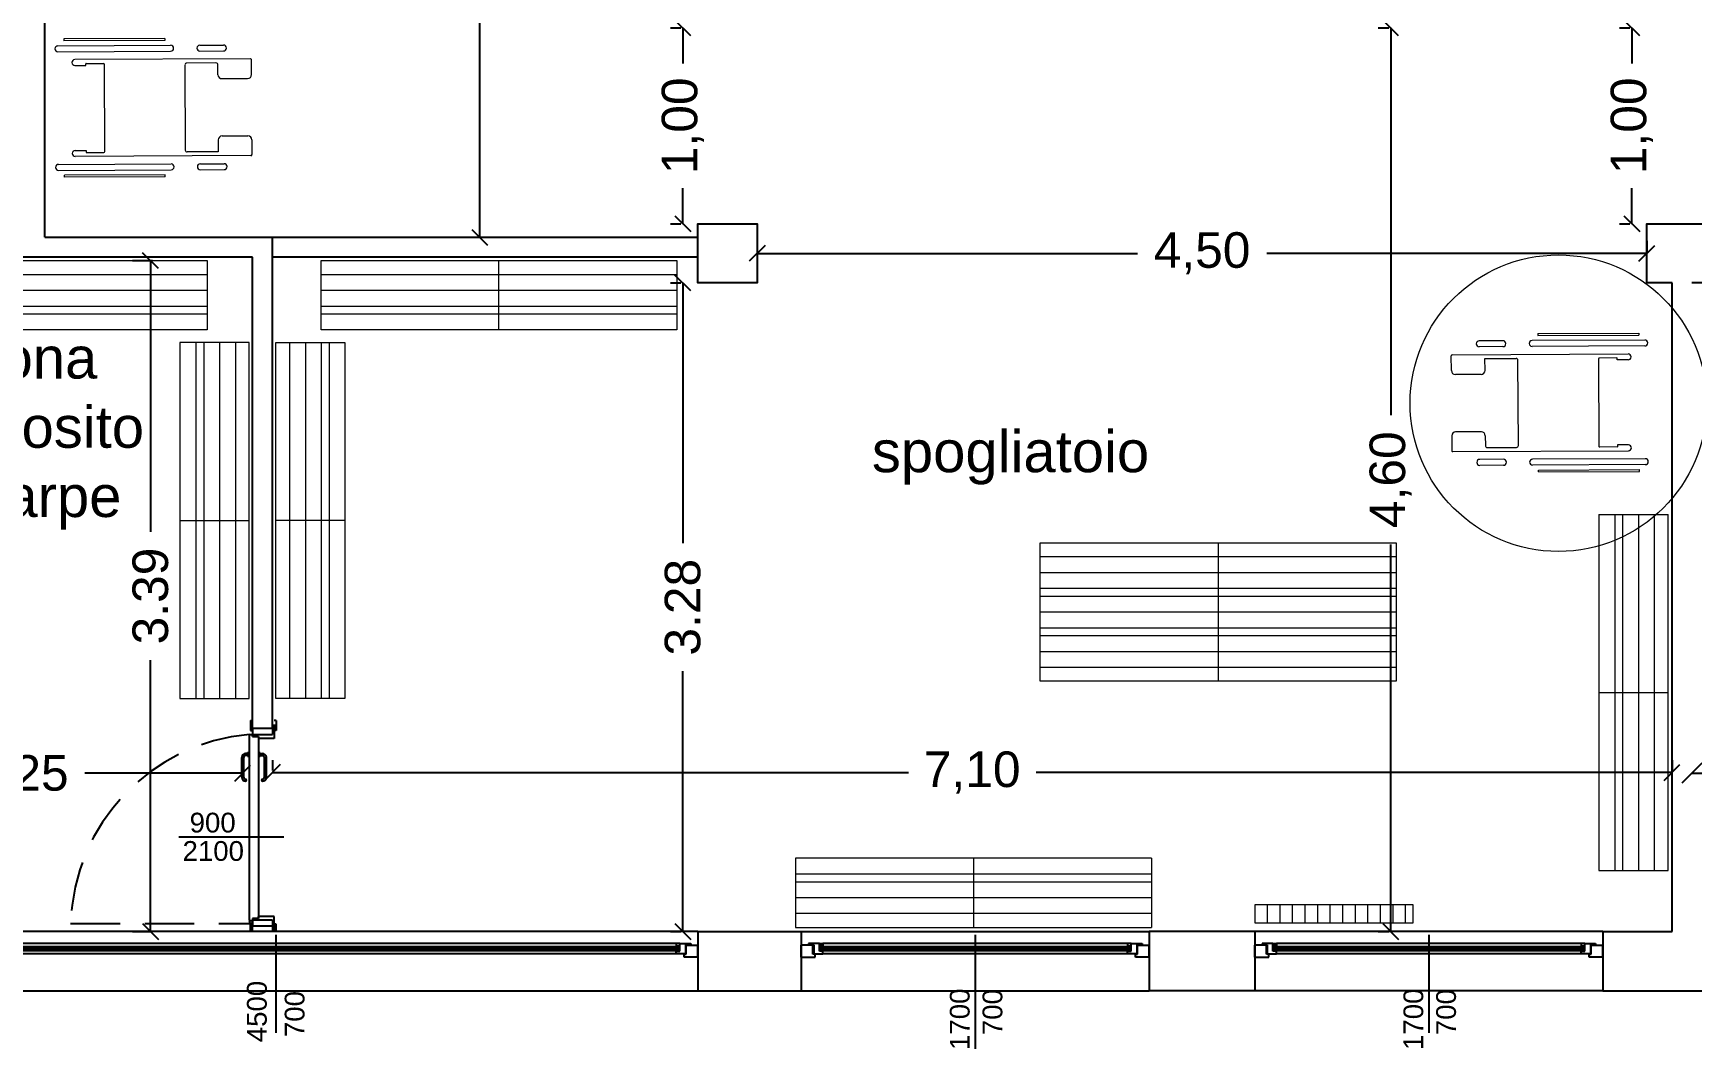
# Model space of a CAD drawing. Header units: millimetres. Extents: x 1769 to 2783, y -1222 to -971.
# Drawn here: x 2666.82 to 2675.21, y -1011.37 to -1006.23 of the extents above; entities that cross this region are included whole.
import ezdxf

# ---------------------------------------------------------------- set-up
doc = ezdxf.new("R2010")
doc.units = ezdxf.units.MM
doc.linetypes.add('CONTINUA', pattern=[0])
doc.linetypes.add('HIDDEN', pattern=[0.375, 0.25, -0.125])
for name, color, linetype in [('ARREDI', 8, 'Continuous'), ('FINESTRE', 1, 'Continuous'), ('muri', 7, 'Continuous'), ('quote', 6, 'Continuous'), ('scritte', 240, 'Continuous')]:
    doc.layers.add(name, color=color, linetype=linetype)
doc.styles.add('ARIAL', font='arial.ttf')
doc.styles.add('ROMANS', font='arial.ttf', dxfattribs={"height": 0.15})
doc.dimstyles.new('1a100', dxfattribs={"dimtxt": 0.18, "dimasz": 0.08, "dimexe": 0.01, "dimexo": 0.0625, "dimgap": 0.09, "dimtad": 0, "dimzin": 0, "dimdsep": 46, "dimtxsty": 'ARIAL', "dimblk": 'OBLIQUE', "dimcen": 0.08, "dimclrd": 1, "dimclre": 1, "dimadec": 0, "dimazin": 0, "dimtfac": 1, "dimtofl": 0, "dimtmove": 0, "dimatfit": 1, "dimfxl": 1, "dimtolj": 1, "dimtzin": 0, "dimarcsym": 0})
doc.dimstyles.new('Copia di ISO-25', dxfattribs={"dimtxt": 0.17, "dimasz": 0.1, "dimexe": 0.1, "dimexo": 0.3, "dimgap": 0.03, "dimtad": 1, "dimlfac": 0.5, "dimtxsty": 'ARIAL', "dimblk": 'OBLIQUE', "dimcen": 0.1, "dimse1": 1, "dimse2": 1, "dimclrd": 1, "dimclrt": 7, "dimadec": 0, "dimazin": 0, "dimtfac": 1, "dimtmove": 0, "dimatfit": 3, "dimldrblk": 'OBLIQUE', "dimfxl": 0.1, "dimarcsym": 0})

# ---------------------------------------------------------------- blocks, each defined once
blk = doc.blocks.new('_Oblique')
at = {"color": 0, "linetype": 'ByBlock', "lineweight": -2}
blk.add_line((-0.5, -0.5), (0.5, 0.5), dxfattribs=at)
blk = doc.blocks.new('*D17')
at = {"layer": 'Defpoints', "color": 0, "lineweight": 60, "ltscale": 0.2, "transparency": 16777216}
for p in [(2673.6826, -1006.2082), (2673.6826, -1010.7782), (2673.6826, -1010.7782)]:
    blk.add_point(p, dxfattribs=at)
at = {"layer": 'quote', "color": 1, "lineweight": -2, "ltscale": 0.2, "transparency": 16777216}
for p, q in [((2673.6201, -1006.2082), (2673.6726, -1006.2082)), ((2673.6826, -1006.2082), (2673.6826, -1008.1661)), ((2673.6826, -1010.7782), (2673.6826, -1008.8203)), ((2673.6201, -1010.7782), (2673.6726, -1010.7782))]:
    blk.add_line(p, q, dxfattribs=at)
at = {"layer": 'quote', "color": 1, "lineweight": -2, "ltscale": 0.2, "transparency": 16777216, "xscale": 0.08, "yscale": 0.08, "zscale": 0.08}
for p, rotation in [((2673.6826, -1006.2082), 90), ((2673.6826, -1010.7782), 270)]:
    blk.add_blockref('_Oblique', p, dxfattribs=dict(at, rotation=rotation))
at = {"layer": 'quote', "color": 0, "ltscale": 0.2, "transparency": 16777216, "insert": (2673.6826, -1008.4932), "char_height": 0.18, "attachment_point": 5, "rotation": 90, "style": 'ARIAL'}
blk.add_mtext('\\A1;4,60', dxfattribs=at)
blk = doc.blocks.new('*D18')
at = {"layer": 'Defpoints', "color": 0, "lineweight": 60, "ltscale": 0.2, "transparency": 16777216}
for p in [(2670.1022, -1006.2082), (2670.1022, -1006.2082), (2670.1022, -1007.1982)]:
    blk.add_point(p, dxfattribs=at)
at = {"layer": 'quote', "color": 1, "lineweight": -2, "ltscale": 0.2, "transparency": 16777216}
for p, q in [((2670.0397, -1006.2082), (2670.0922, -1006.2082)), ((2670.1022, -1006.2082), (2670.1022, -1006.3882)), ((2670.1022, -1007.1982), (2670.1022, -1007.0182)), ((2670.0397, -1007.1982), (2670.0922, -1007.1982))]:
    blk.add_line(p, q, dxfattribs=at)
at = {"layer": 'quote', "color": 1, "lineweight": -2, "ltscale": 0.2, "transparency": 16777216, "xscale": 0.08, "yscale": 0.08, "zscale": 0.08}
for p, rotation in [((2670.1022, -1006.2082), 90), ((2670.1022, -1007.1982), 270)]:
    blk.add_blockref('_Oblique', p, dxfattribs=dict(at, rotation=rotation))
at = {"layer": 'quote', "color": 0, "ltscale": 0.2, "transparency": 16777216, "insert": (2670.1022, -1006.7032), "char_height": 0.18, "attachment_point": 5, "rotation": 90, "style": 'ARIAL'}
blk.add_mtext('\\A1;1,00', dxfattribs=at)
blk = doc.blocks.new('*D19')
at = {"layer": 'Defpoints', "color": 0, "lineweight": 60, "ltscale": 0.2, "transparency": 16777216}
for p in [(2674.9022, -1006.2082), (2674.9022, -1006.2082), (2674.9022, -1007.1982)]:
    blk.add_point(p, dxfattribs=at)
at = {"layer": 'quote', "color": 1, "lineweight": -2, "ltscale": 0.2, "transparency": 16777216}
for p, q in [((2674.8397, -1006.2082), (2674.8922, -1006.2082)), ((2674.9022, -1006.2082), (2674.9022, -1006.3882)), ((2674.9022, -1007.1982), (2674.9022, -1007.0182)), ((2674.8397, -1007.1982), (2674.8922, -1007.1982))]:
    blk.add_line(p, q, dxfattribs=at)
at = {"layer": 'quote', "color": 1, "lineweight": -2, "ltscale": 0.2, "transparency": 16777216, "xscale": 0.08, "yscale": 0.08, "zscale": 0.08}
for p, rotation in [((2674.9022, -1006.2082), 90), ((2674.9022, -1007.1982), 270)]:
    blk.add_blockref('_Oblique', p, dxfattribs=dict(at, rotation=rotation))
at = {"layer": 'quote', "color": 0, "ltscale": 0.2, "transparency": 16777216, "insert": (2674.9022, -1006.7032), "char_height": 0.18, "attachment_point": 5, "rotation": 90, "style": 'ARIAL'}
blk.add_mtext('\\A1;1,00', dxfattribs=at)
blk = doc.blocks.new('*D20')
at = {"layer": 'Defpoints', "color": 0, "lineweight": 60, "ltscale": 0.2, "transparency": 16777216}
for p in [(2670.4786, -1007.3482), (2674.9786, -1007.3482), (2674.9786, -1007.3482)]:
    blk.add_point(p, dxfattribs=at)
at = {"layer": 'quote', "color": 1, "lineweight": -2, "ltscale": 0.2, "transparency": 16777216}
for p, q in [((2670.4786, -1007.2857), (2670.4786, -1007.3382)), ((2674.9786, -1007.2857), (2674.9786, -1007.3382)), ((2670.4786, -1007.3482), (2672.4015, -1007.3482)), ((2674.9786, -1007.3482), (2673.0557, -1007.3482))]:
    blk.add_line(p, q, dxfattribs=at)
at = {"layer": 'quote', "color": 1, "lineweight": -2, "ltscale": 0.2, "transparency": 16777216, "xscale": 0.08, "yscale": 0.08, "zscale": 0.08, "rotation": 180}
blk.add_blockref('_Oblique', (2670.4786, -1007.3482), dxfattribs=at)
at = {"layer": 'quote', "color": 1, "lineweight": -2, "ltscale": 0.2, "transparency": 16777216, "xscale": 0.08, "yscale": 0.08, "zscale": 0.08}
blk.add_blockref('_Oblique', (2674.9786, -1007.3482), dxfattribs=at)
at = {"layer": 'quote', "color": 0, "ltscale": 0.2, "transparency": 16777216, "insert": (2672.7286, -1007.3482), "char_height": 0.18, "attachment_point": 5, "style": 'ARIAL'}
blk.add_mtext('\\A1;4,50', dxfattribs=at)
blk = doc.blocks.new('*D22')
at = {"layer": 'Defpoints', "color": 0, "lineweight": 60, "ltscale": 0.2, "transparency": 16777216}
for p in [(2668.0259, -1009.9745), (2675.1059, -1009.9745), (2675.1059, -1009.9745)]:
    blk.add_point(p, dxfattribs=at)
at = {"layer": 'quote', "color": 1, "lineweight": -2, "ltscale": 0.2, "transparency": 16777216}
for p, q in [((2668.0259, -1009.912), (2668.0259, -1009.9645)), ((2675.1059, -1009.912), (2675.1059, -1009.9645)), ((2668.0259, -1009.9745), (2671.2431, -1009.9745)), ((2675.1059, -1009.9745), (2671.8886, -1009.9745))]:
    blk.add_line(p, q, dxfattribs=at)
at = {"layer": 'quote', "color": 1, "lineweight": -2, "ltscale": 0.2, "transparency": 16777216, "xscale": 0.08, "yscale": 0.08, "zscale": 0.08, "rotation": 180}
blk.add_blockref('_Oblique', (2668.0259, -1009.9745), dxfattribs=at)
at = {"layer": 'quote', "color": 1, "lineweight": -2, "ltscale": 0.2, "transparency": 16777216, "xscale": 0.08, "yscale": 0.08, "zscale": 0.08}
blk.add_blockref('_Oblique', (2675.1059, -1009.9745), dxfattribs=at)
at = {"layer": 'quote', "color": 0, "ltscale": 0.2, "transparency": 16777216, "insert": (2671.5659, -1009.9745), "char_height": 0.18, "attachment_point": 5, "style": 'ARIAL'}
blk.add_mtext('\\A1;7,10', dxfattribs=at)
blk = doc.blocks.new('*D23')
at = {"layer": 'Defpoints', "color": 0, "lineweight": 60, "ltscale": 0.2, "transparency": 16777216}
for p in [(2675.2059, -1009.9773), (2677.5059, -1009.9773), (2677.5059, -1009.9773)]:
    blk.add_point(p, dxfattribs=at)
at = {"layer": 'quote', "color": 1, "lineweight": -2, "ltscale": 0.2, "transparency": 16777216}
blk.add_line((2675.2059, -1009.9773), (2677.5059, -1009.9773), dxfattribs=at)
at = {"layer": 'quote', "color": 1, "lineweight": -2, "ltscale": 0.2, "transparency": 16777216, "xscale": 0.1, "yscale": 0.1, "zscale": 0.1, "rotation": 180}
blk.add_blockref('_Oblique', (2675.2059, -1009.9773), dxfattribs=at)
at = {"layer": 'quote', "color": 1, "lineweight": -2, "ltscale": 0.2, "transparency": 16777216, "xscale": 0.1, "yscale": 0.1, "zscale": 0.1}
blk.add_blockref('_Oblique', (2677.5059, -1009.9773), dxfattribs=at)
at = {"layer": 'quote', "color": 7, "ltscale": 0.2, "transparency": 16777216, "insert": (2676.3559, -1009.8451), "char_height": 0.17, "attachment_point": 5, "style": 'ARIAL'}
blk.add_mtext('2,30', dxfattribs=at)
blk = doc.blocks.new('*D28')
at = {"layer": 'Defpoints', "color": 0, "lineweight": 60, "ltscale": 0.2, "transparency": 16777216}
for p in [(2670.1019, -1007.4982), (2670.1019, -1010.7782), (2670.1019, -1010.7782)]:
    blk.add_point(p, dxfattribs=at)
at = {"layer": 'quote', "color": 1, "lineweight": -2, "ltscale": 0.2, "transparency": 16777216}
for p, q in [((2670.0394, -1007.4982), (2670.0919, -1007.4982)), ((2670.1019, -1007.4982), (2670.1019, -1008.8143)), ((2670.1019, -1010.7782), (2670.1019, -1009.4621)), ((2670.0394, -1010.7782), (2670.0919, -1010.7782))]:
    blk.add_line(p, q, dxfattribs=at)
at = {"layer": 'quote', "color": 1, "lineweight": -2, "ltscale": 0.2, "transparency": 16777216, "xscale": 0.08, "yscale": 0.08, "zscale": 0.08}
for p, rotation in [((2670.1019, -1007.4982), 90), ((2670.1019, -1010.7782), 270)]:
    blk.add_blockref('_Oblique', p, dxfattribs=dict(at, rotation=rotation))
at = {"layer": 'quote', "color": 0, "ltscale": 0.2, "transparency": 16777216, "insert": (2670.1019, -1009.1382), "char_height": 0.18, "attachment_point": 5, "rotation": 90, "style": 'ARIAL'}
blk.add_mtext('\\A1;3.28', dxfattribs=at)
blk = doc.blocks.new('*D34')
at = {"layer": 'Defpoints', "color": 0, "lineweight": 60, "ltscale": 0.2, "transparency": 16777216}
for p in [(2665.6259, -1009.9773), (2667.8759, -1009.9773), (2667.8759, -1009.9773)]:
    blk.add_point(p, dxfattribs=at)
at = {"layer": 'quote', "color": 1, "lineweight": -2, "ltscale": 0.2, "transparency": 16777216}
for p, q in [((2665.6259, -1009.9148), (2665.6259, -1009.9673)), ((2667.8759, -1009.9148), (2667.8759, -1009.9673)), ((2665.6259, -1009.9773), (2666.4249, -1009.9773)), ((2667.8759, -1009.9773), (2667.0768, -1009.9773))]:
    blk.add_line(p, q, dxfattribs=at)
at = {"layer": 'quote', "color": 1, "lineweight": -2, "ltscale": 0.2, "transparency": 16777216, "xscale": 0.08, "yscale": 0.08, "zscale": 0.08, "rotation": 180}
blk.add_blockref('_Oblique', (2665.6259, -1009.9773), dxfattribs=at)
at = {"layer": 'quote', "color": 1, "lineweight": -2, "ltscale": 0.2, "transparency": 16777216, "xscale": 0.08, "yscale": 0.08, "zscale": 0.08}
blk.add_blockref('_Oblique', (2667.8759, -1009.9773), dxfattribs=at)
at = {"layer": 'quote', "color": 0, "ltscale": 0.2, "transparency": 16777216, "insert": (2666.7509, -1009.9773), "char_height": 0.18, "attachment_point": 5, "style": 'ARIAL'}
blk.add_mtext('\\A1;2.25', dxfattribs=at)
blk = doc.blocks.new('*D46')
at = {"layer": 'Defpoints', "color": 0, "lineweight": 60, "ltscale": 0.2, "transparency": 16777216}
for p in [(2668.3874, -1002.3096), (2669.0748, -1002.3096), (2668.3874, -1007.267)]:
    blk.add_point(p, dxfattribs=at)
at = {"layer": 'quote', "color": 1, "lineweight": -2, "ltscale": 0.2, "transparency": 16777216}
for p, q in [((2668.4499, -1002.3096), (2669.0848, -1002.3096)), ((2669.0748, -1002.3096), (2669.0748, -1004.5973)), ((2669.0748, -1007.267), (2669.0748, -1005.252)), ((2668.4499, -1007.267), (2669.0848, -1007.267))]:
    blk.add_line(p, q, dxfattribs=at)
at = {"layer": 'quote', "color": 1, "lineweight": -2, "ltscale": 0.2, "transparency": 16777216, "xscale": 0.08, "yscale": 0.08, "zscale": 0.08}
for p, rotation in [((2669.0748, -1002.3096), 90), ((2669.0748, -1007.267), 270)]:
    blk.add_blockref('_Oblique', p, dxfattribs=dict(at, rotation=rotation))
at = {"layer": 'quote', "color": 0, "ltscale": 0.2, "transparency": 16777216, "insert": (2669.0748, -1004.9246), "char_height": 0.18, "attachment_point": 5, "rotation": 90, "style": 'ARIAL'}
blk.add_mtext('\\A1;4.96', dxfattribs=at)
blk = doc.blocks.new('*D50')
at = {"layer": 'Defpoints', "color": 0, "lineweight": 60, "ltscale": 0.2, "transparency": 16777216}
for p in [(2667.2563, -1007.385), (2667.2563, -1010.7782), (2667.4097, -1010.7782)]:
    blk.add_point(p, dxfattribs=at)
at = {"layer": 'quote', "color": 1, "lineweight": -2, "ltscale": 0.2, "transparency": 16777216}
for p, q in [((2667.3188, -1007.385), (2667.4197, -1007.385)), ((2667.4097, -1007.385), (2667.4097, -1008.7577)), ((2667.4097, -1010.7782), (2667.4097, -1009.4055)), ((2667.3188, -1010.7782), (2667.4197, -1010.7782))]:
    blk.add_line(p, q, dxfattribs=at)
at = {"layer": 'quote', "color": 1, "lineweight": -2, "ltscale": 0.2, "transparency": 16777216, "xscale": 0.08, "yscale": 0.08, "zscale": 0.08}
for p, rotation in [((2667.4097, -1007.385), 90), ((2667.4097, -1010.7782), 270)]:
    blk.add_blockref('_Oblique', p, dxfattribs=dict(at, rotation=rotation))
at = {"layer": 'quote', "color": 0, "ltscale": 0.2, "transparency": 16777216, "insert": (2667.4097, -1009.0816), "char_height": 0.18, "attachment_point": 5, "rotation": 90, "style": 'ARIAL'}
blk.add_mtext('\\A1;3.39', dxfattribs=at)

msp = doc.modelspace()

# ---------------------------------------------------------------- hatches: boundary and pattern name
at = {"layer": 'ARREDI', "linetype": 'ByBlock', "lineweight": 0, "ltscale": 0.2}
h = msp.add_hatch(dxfattribs=at)
h.set_pattern_fill('LINE', color=256, scale=0.02, angle=450, style=0)
h.set_pattern_definition([(90, (2672.99585, -1010.734285), (-0.0635, 2e-17), [])])
h.paths.add_polyline_path([(2673.7959, -1010.6443), (2672.9959, -1010.6443), (2672.9959, -1010.7343), (2673.7959, -1010.7343)])

# ---------------------------------------------------------------- linework, layer by layer
at = {"color": 1, "linetype": 'Continuous'}
for p, q in [((2665.77, -1010.8546), (2670.0873, -1010.8546)), ((2665.77, -1010.8646), (2670.0873, -1010.8646)), ((2670.0731, -1010.8385), (2665.7883, -1010.8385)), ((2670.0832, -1010.8385), (2670.069, -1010.8385)), ((2670.069, -1010.8385), (2670.069, -1010.8512)), ((2670.069, -1010.8512), (2670.0873, -1010.8512)), ((2670.072, -1010.8512), (2670.0822, -1010.8512)), ((2670.0873, -1010.8385), (2670.0832, -1010.8385)), ((2670.0873, -1010.8385), (2670.1422, -1010.8385)), ((2670.0873, -1010.8776), (2670.0873, -1010.8385)), ((2670.0873, -1010.8416), (2670.0873, -1010.8385)), ((2670.0873, -1010.8512), (2670.0873, -1010.8416)), ((2670.1422, -1010.8466), (2670.1157, -1010.8466)), ((2670.1157, -1010.8466), (2670.1157, -1010.8919)), ((2670.1198, -1010.8482), (2670.1786, -1010.8482)), ((2670.1198, -1010.8934), (2670.1198, -1010.8482)), ((2670.1422, -1010.8385), (2670.1422, -1010.8466)), ((2670.1706, -1010.8482), (2670.1786, -1010.8482)), ((2670.1786, -1010.9082), (2670.1786, -1010.8482)), ((2670.7094, -1010.8482), (2670.7014, -1010.8482)), ((2670.7603, -1010.8482), (2670.7014, -1010.8482)), ((2670.7014, -1010.9082), (2670.7014, -1010.8482)), ((2670.7928, -1010.8385), (2670.7379, -1010.8385)), ((2670.7379, -1010.8385), (2670.7379, -1010.8466)), ((2670.7379, -1010.8466), (2670.7643, -1010.8466)), ((2670.7603, -1010.8934), (2670.7603, -1010.8482)), ((2670.7643, -1010.8466), (2670.7643, -1010.8919)), ((2670.7928, -1010.8776), (2670.7928, -1010.8385)), ((2670.7928, -1010.8385), (2670.7968, -1010.8385)), ((2670.7928, -1010.8416), (2670.7928, -1010.8385)), ((2670.7928, -1010.8512), (2670.7928, -1010.8416)), ((2670.8111, -1010.8512), (2670.7928, -1010.8512)), ((2670.7928, -1010.8546), (2672.3701, -1010.8546)), ((2670.7928, -1010.8646), (2672.3701, -1010.8646)), ((2670.7968, -1010.8385), (2670.8111, -1010.8385)), ((2670.808, -1010.8512), (2670.7979, -1010.8512)), ((2672.3558, -1010.8385), (2670.8111, -1010.8385)), ((2670.8111, -1010.8385), (2670.8111, -1010.8512)), ((2672.366, -1010.8385), (2672.3518, -1010.8385)), ((2672.3518, -1010.8385), (2672.3518, -1010.8512)), ((2672.3518, -1010.8512), (2672.3701, -1010.8512)), ((2672.3548, -1010.8512), (2672.365, -1010.8512)), ((2672.3701, -1010.8385), (2672.366, -1010.8385)), ((2672.3701, -1010.8385), (2672.425, -1010.8385)), ((2672.3701, -1010.8776), (2672.3701, -1010.8385)), ((2672.3701, -1010.8416), (2672.3701, -1010.8385)), ((2672.3701, -1010.8512), (2672.3701, -1010.8416)), ((2672.425, -1010.8466), (2672.3985, -1010.8466)), ((2672.3985, -1010.8466), (2672.3985, -1010.8919)), ((2672.4026, -1010.8482), (2672.4614, -1010.8482)), ((2672.4026, -1010.8934), (2672.4026, -1010.8482)), ((2672.425, -1010.8385), (2672.425, -1010.8466)), ((2672.4534, -1010.8482), (2672.4614, -1010.8482)), ((2672.4614, -1010.9082), (2672.4614, -1010.8482)), ((2673.0039, -1010.8482), (2672.9959, -1010.8482)), ((2673.0547, -1010.8482), (2672.9959, -1010.8482)), ((2672.9959, -1010.9082), (2672.9959, -1010.8482)), ((2673.0872, -1010.8385), (2673.0323, -1010.8385)), ((2673.0323, -1010.8385), (2673.0323, -1010.8466)), ((2673.0323, -1010.8466), (2673.0587, -1010.8466)), ((2673.0547, -1010.8934), (2673.0547, -1010.8482)), ((2673.0587, -1010.8466), (2673.0587, -1010.8919)), ((2673.0872, -1010.8776), (2673.0872, -1010.8385)), ((2673.0872, -1010.8385), (2673.0913, -1010.8385)), ((2673.0872, -1010.8416), (2673.0872, -1010.8385)), ((2673.0872, -1010.8512), (2673.0872, -1010.8416)), ((2673.1055, -1010.8512), (2673.0872, -1010.8512)), ((2673.0872, -1010.8546), (2674.6645, -1010.8546)), ((2673.0872, -1010.8646), (2674.6645, -1010.8646)), ((2673.0913, -1010.8385), (2673.1055, -1010.8385)), ((2673.1025, -1010.8512), (2673.0923, -1010.8512)), ((2674.6503, -1010.8385), (2673.1055, -1010.8385)), ((2673.1055, -1010.8385), (2673.1055, -1010.8512)), ((2674.6604, -1010.8385), (2674.6462, -1010.8385)), ((2674.6462, -1010.8385), (2674.6462, -1010.8512)), ((2674.6462, -1010.8512), (2674.6645, -1010.8512)), ((2674.6492, -1010.8512), (2674.6594, -1010.8512)), ((2674.6645, -1010.8385), (2674.6604, -1010.8385)), ((2674.6645, -1010.8385), (2674.7194, -1010.8385)), ((2674.6645, -1010.8776), (2674.6645, -1010.8385)), ((2674.6645, -1010.8416), (2674.6645, -1010.8385)), ((2674.6645, -1010.8512), (2674.6645, -1010.8416)), ((2674.7194, -1010.8466), (2674.693, -1010.8466)), ((2674.693, -1010.8466), (2674.693, -1010.8919)), ((2674.697, -1010.8482), (2674.7559, -1010.8482)), ((2674.697, -1010.8934), (2674.697, -1010.8482)), ((2674.7194, -1010.8385), (2674.7194, -1010.8466)), ((2674.7478, -1010.8482), (2674.7558, -1010.8482)), ((2674.7559, -1010.9082), (2674.7559, -1010.8482)), ((2665.77, -1010.8746), (2670.0873, -1010.8746)), ((2670.069, -1010.8919), (2665.7883, -1010.8919)), ((2670.069, -1010.8776), (2670.0873, -1010.8776)), ((2670.069, -1010.8919), (2670.069, -1010.8776)), ((2670.1157, -1010.8919), (2670.069, -1010.8919)), ((2670.1086, -1010.8934), (2670.1198, -1010.8934)), ((2670.1086, -1010.9082), (2670.1086, -1010.8934)), ((2670.1786, -1010.9082), (2670.1086, -1010.9082)), ((2670.7014, -1010.9082), (2670.7714, -1010.9082)), ((2670.7714, -1010.8934), (2670.7603, -1010.8934)), ((2670.7643, -1010.8919), (2670.8111, -1010.8919)), ((2670.7714, -1010.9082), (2670.7714, -1010.8934)), ((2670.7928, -1010.8746), (2672.3701, -1010.8746)), ((2670.8111, -1010.8776), (2670.7928, -1010.8776)), ((2670.8111, -1010.8919), (2670.8111, -1010.8776)), ((2672.3518, -1010.8919), (2670.8111, -1010.8919)), ((2672.3518, -1010.8776), (2672.3701, -1010.8776)), ((2672.3518, -1010.8919), (2672.3518, -1010.8776)), ((2672.3985, -1010.8919), (2672.3518, -1010.8919)), ((2672.3914, -1010.8934), (2672.4026, -1010.8934)), ((2672.3914, -1010.9082), (2672.3914, -1010.8934)), ((2672.4614, -1010.9082), (2672.3914, -1010.9082)), ((2672.9959, -1010.9082), (2673.0659, -1010.9082)), ((2673.0659, -1010.8934), (2673.0547, -1010.8934)), ((2673.0587, -1010.8919), (2673.1055, -1010.8919)), ((2673.0659, -1010.9082), (2673.0659, -1010.8934)), ((2673.0872, -1010.8746), (2674.6645, -1010.8746)), ((2673.1055, -1010.8776), (2673.0872, -1010.8776)), ((2673.1055, -1010.8919), (2673.1055, -1010.8776)), ((2674.6462, -1010.8919), (2673.1055, -1010.8919)), ((2674.6462, -1010.8776), (2674.6645, -1010.8776)), ((2674.6462, -1010.8919), (2674.6462, -1010.8776)), ((2674.693, -1010.8919), (2674.6462, -1010.8919)), ((2674.6858, -1010.8934), (2674.697, -1010.8934)), ((2674.6858, -1010.9082), (2674.6858, -1010.8934)), ((2674.7559, -1010.9082), (2674.6858, -1010.9082))]:
    msp.add_line(p, q, dxfattribs=at)
at = {"color": 1, "linetype": 'HIDDEN'}
msp.add_lwpolyline([(2667.9109, -1009.782, 0.380687), (2667.0054, -1010.7374), (2667.9109, -1010.7374)], format="xyb", dxfattribs=at)
at = {"layer": 'ARREDI', "linetype": 'ByBlock', "lineweight": 0, "ltscale": 0.2}
for p, q in [((2666.9415, -1006.2985), (2667.5115, -1006.2959)), ((2666.9416, -1006.3285), (2667.5116, -1006.3259)), ((2667.4813, -1006.2611), (2666.9713, -1006.2634)), ((2666.9713, -1006.2634), (2666.9714, -1006.2734)), ((2667.4813, -1006.2711), (2666.9714, -1006.2734)), ((2667.4813, -1006.2611), (2667.4813, -1006.2711)), ((2667.659, -1006.2952), (2667.779, -1006.2947)), ((2667.6592, -1006.3252), (2667.7792, -1006.3247)), ((2667.9155, -1006.364), (2667.0268, -1006.3682)), ((2667.0269, -1006.3982), (2667.0815, -1006.3979)), ((2667.0824, -1006.3969), (2667.0824, -1006.3889)), ((2667.0834, -1006.3879), (2667.1719, -1006.3875)), ((2667.1789, -1006.8325), (2667.1769, -1006.3925)), ((2667.5835, -1006.3956), (2667.5855, -1006.8256)), ((2667.7406, -1006.3849), (2667.5935, -1006.3855)), ((2667.7509, -1006.4448), (2667.7507, -1006.3948)), ((2667.9209, -1006.444), (2667.9205, -1006.369)), ((2667.771, -1006.4647), (2667.901, -1006.4641)), ((2667.7723, -1006.7547), (2667.9023, -1006.7541)), ((2667.0289, -1006.8281), (2667.0834, -1006.8279)), ((2667.0844, -1006.8289), (2667.0845, -1006.8369)), ((2667.0855, -1006.8379), (2667.174, -1006.8375)), ((2667.7527, -1006.8348), (2667.5956, -1006.8355)), ((2667.7524, -1006.7748), (2667.7527, -1006.8348)), ((2667.9224, -1006.774), (2667.9228, -1006.849)), ((2666.9442, -1006.8985), (2667.5142, -1006.8959)), ((2666.9444, -1006.9285), (2667.5144, -1006.9259)), ((2667.9178, -1006.854), (2667.0291, -1006.8581)), ((2667.6618, -1006.8952), (2667.7818, -1006.8947)), ((2667.6619, -1006.9252), (2667.7819, -1006.9247)), ((2667.4845, -1006.951), (2666.9745, -1006.9534)), ((2666.9745, -1006.9634), (2666.9745, -1006.9534)), ((2667.4845, -1006.961), (2666.9745, -1006.9634)), ((2667.4845, -1006.961), (2667.4845, -1006.951)), ((2669.1722, -1007.735), (2669.1722, -1007.385)), ((2665.8965, -1007.455), (2667.6965, -1007.455)), ((2668.2722, -1007.455), (2670.0722, -1007.455)), ((2665.8965, -1007.535), (2667.6965, -1007.535)), ((2668.2722, -1007.535), (2670.0722, -1007.535)), ((2665.8965, -1007.615), (2667.6965, -1007.615)), ((2665.8965, -1007.655), (2667.6965, -1007.655)), ((2668.2722, -1007.615), (2670.0722, -1007.615)), ((2668.2722, -1007.655), (2670.0722, -1007.655)), ((2674.4276, -1007.7543), (2674.9376, -1007.7519)), ((2674.4276, -1007.7543), (2674.4277, -1007.7643)), ((2674.4277, -1007.7643), (2674.9377, -1007.7619)), ((2674.9376, -1007.7519), (2674.9377, -1007.7619)), ((2667.5588, -1007.7996), (2667.5588, -1009.5996)), ((2667.6388, -1007.7996), (2667.6388, -1009.5996)), ((2667.6788, -1007.7996), (2667.6788, -1009.5996)), ((2667.7588, -1007.7996), (2667.7588, -1009.5996)), ((2667.8388, -1007.7996), (2667.8388, -1009.5996)), ((2668.1129, -1007.7996), (2668.1129, -1009.5996)), ((2668.1929, -1007.7996), (2668.1929, -1009.5996)), ((2668.2729, -1007.7996), (2668.2729, -1009.5996)), ((2668.3129, -1007.7996), (2668.3129, -1009.5996)), ((2668.3929, -1007.7996), (2668.3929, -1009.5996)), ((2674.2502, -1007.7901), (2674.1302, -1007.7906)), ((2674.2504, -1007.8201), (2674.1304, -1007.8206)), ((2674.9678, -1007.7868), (2674.3978, -1007.7894)), ((2674.9679, -1007.8168), (2674.3979, -1007.8194)), ((2673.9898, -1007.9413), (2673.9894, -1007.8663)), ((2673.9944, -1007.8613), (2674.8831, -1007.8572)), ((2674.1595, -1007.8805), (2674.3166, -1007.8798)), ((2674.1598, -1007.9405), (2674.1595, -1007.8805)), ((2674.3286, -1008.3197), (2674.3266, -1007.8897)), ((2674.7332, -1007.8828), (2674.7353, -1008.3228)), ((2674.8267, -1007.8774), (2674.7382, -1007.8778)), ((2674.8277, -1007.8864), (2674.8277, -1007.8784)), ((2674.8833, -1007.8872), (2674.8287, -1007.8874)), ((2674.1398, -1007.9606), (2674.0098, -1007.9612)), ((2674.1412, -1008.2506), (2674.0112, -1008.2512)), ((2674.1613, -1008.2705), (2674.1615, -1008.3205)), ((2673.9913, -1008.2713), (2673.9916, -1008.3463)), ((2673.9967, -1008.3513), (2674.8854, -1008.3471)), ((2674.1716, -1008.3304), (2674.3187, -1008.3298)), ((2674.8288, -1008.3274), (2674.7403, -1008.3278)), ((2674.8297, -1008.3184), (2674.8298, -1008.3264)), ((2674.8852, -1008.3171), (2674.8307, -1008.3174)), ((2674.253, -1008.3901), (2674.133, -1008.3906)), ((2674.2531, -1008.4201), (2674.1331, -1008.4206)), ((2674.9706, -1008.3868), (2674.4006, -1008.3894)), ((2674.9707, -1008.4168), (2674.4007, -1008.4194)), ((2674.4308, -1008.4442), (2674.9408, -1008.4419)), ((2674.4309, -1008.4542), (2674.4308, -1008.4442)), ((2674.4309, -1008.4542), (2674.9409, -1008.4519)), ((2674.9409, -1008.4519), (2674.9408, -1008.4419)), ((2674.7359, -1008.6694), (2674.7359, -1010.4694)), ((2674.7359, -1008.6694), (2675.0859, -1008.6694)), ((2674.8159, -1008.6694), (2674.8159, -1010.4694)), ((2674.8559, -1008.6694), (2674.8559, -1010.4694)), ((2674.9359, -1008.6694), (2674.9359, -1010.4694)), ((2675.0159, -1008.6694), (2675.0159, -1010.4694)), ((2667.5588, -1008.6996), (2667.9088, -1008.6996)), ((2668.3929, -1008.6996), (2668.0429, -1008.6996)), ((2672.8098, -1008.812), (2672.8098, -1009.512)), ((2671.9098, -1008.882), (2673.7098, -1008.882)), ((2671.9098, -1008.962), (2673.7098, -1008.962)), ((2671.9098, -1009.042), (2673.7098, -1009.042)), ((2671.9098, -1009.082), (2673.7098, -1009.082)), ((2671.9098, -1009.162), (2673.7098, -1009.162)), ((2671.9098, -1009.242), (2673.7098, -1009.242)), ((2671.9098, -1009.282), (2673.7098, -1009.282)), ((2671.9098, -1009.362), (2673.7098, -1009.362)), ((2671.9098, -1009.442), (2673.7098, -1009.442)), ((2674.7359, -1009.5694), (2675.0859, -1009.5694)), ((2672.4725, -1010.4082), (2670.6725, -1010.4082)), ((2671.5725, -1010.4082), (2671.5725, -1010.7582)), ((2672.4725, -1010.4082), (2672.4725, -1010.7582)), ((2672.4725, -1010.4882), (2670.6725, -1010.4882)), ((2672.4725, -1010.5282), (2670.6725, -1010.5282)), ((2672.4725, -1010.6082), (2670.6725, -1010.6082)), ((2672.4725, -1010.6882), (2670.6725, -1010.6882))]:
    msp.add_line(p, q, dxfattribs=at)
for points in [[(2665.8965, -1007.735), (2665.8965, -1007.385), (2667.6965, -1007.385), (2667.6965, -1007.735), (2665.8965, -1007.735)], [(2668.2722, -1007.735), (2668.2722, -1007.385), (2670.0722, -1007.385), (2670.0722, -1007.735), (2668.2722, -1007.735)], [(2671.9098, -1009.512), (2671.9098, -1008.812), (2673.7098, -1008.812), (2673.7098, -1009.512)], [(2672.9959, -1010.7343), (2673.7959, -1010.7343), (2673.7959, -1010.6443), (2672.9959, -1010.6443)]]:
    msp.add_lwpolyline(points, close=True, dxfattribs=at)
for points in [[(2667.5588, -1009.5996), (2667.9088, -1009.5996), (2667.9088, -1007.7996), (2667.5588, -1007.7996)], [(2668.3929, -1009.5996), (2668.0429, -1009.5996), (2668.0429, -1007.7996), (2668.3929, -1007.7996)], [(2674.7359, -1010.4694), (2675.0859, -1010.4694), (2675.0859, -1008.6694)], [(2670.6725, -1010.4082), (2670.6725, -1010.7582), (2672.4725, -1010.7582)]]:
    msp.add_lwpolyline(points, dxfattribs=at)
msp.add_circle((2674.531, -1008.1063), 0.75, dxfattribs=at)
for centre, radius, start, end in [((2666.9415, -1006.3135), 0.015, 90.265, 270.265), ((2667.5115, -1006.3109), 0.015, 270.265, 90.265), ((2667.6591, -1006.3102), 0.015, 90.265, 270.265), ((2667.7791, -1006.3097), 0.015, 270.265, 90.265), ((2667.0269, -1006.3832), 0.015, 90.265, 270.265), ((2667.0814, -1006.3969), 0.001, 270.26504, 0.26496), ((2667.0834, -1006.3889), 0.001, 90.26504, 180.26496), ((2667.1719, -1006.3925), 0.005, 0.265, 90.265), ((2667.5935, -1006.3955), 0.01, 90.265, 180.26499), ((2667.7407, -1006.3949), 0.01, 0.265, 90.265), ((2667.9155, -1006.369), 0.005, 0.26496, 90.265), ((2667.7709, -1006.4447), 0.02, 180.265, 270.26498), ((2667.9009, -1006.4441), 0.02, 270.26501, 0.265), ((2667.7724, -1006.7747), 0.02, 90.26501, 180.265), ((2667.9024, -1006.7741), 0.02, 0.265, 90.26499), ((2667.029, -1006.8431), 0.015, 90.265, 270.265), ((2667.0834, -1006.8289), 0.001, 0.26504, 90.26496), ((2667.0855, -1006.8369), 0.001, 180.26504, 270.26496), ((2667.1739, -1006.8325), 0.005, 270.265, 0.265), ((2667.5955, -1006.8255), 0.01, 180.26501, 270.265), ((2666.9443, -1006.9135), 0.015, 90.265, 270.265), ((2667.5143, -1006.9109), 0.015, 270.265, 90.265), ((2667.6619, -1006.9102), 0.015, 90.265, 270.265), ((2667.7819, -1006.9097), 0.015, 270.265, 90.265), ((2667.9178, -1006.849), 0.005, 270.265, 0.26499), ((2674.1303, -1007.8056), 0.015, 90.265, 270.265), ((2674.2503, -1007.8051), 0.015, 270.265, 90.265), ((2674.3979, -1007.8044), 0.015, 90.265, 270.265), ((2674.9679, -1007.8018), 0.015, 270.265, 90.265), ((2673.9944, -1007.8663), 0.005, 90.265, 180.26499), ((2674.3166, -1007.8898), 0.01, 0.26501, 90.265), ((2674.7382, -1007.8828), 0.005, 90.265, 180.265), ((2674.8267, -1007.8784), 0.001, 0.26504, 90.26496), ((2674.8287, -1007.8864), 0.001, 180.26504, 270.26496), ((2674.8832, -1007.8722), 0.015, 270.265, 90.265), ((2674.0098, -1007.9412), 0.02, 180.265, 270.26499), ((2674.1398, -1007.9406), 0.02, 270.26501, 0.265), ((2674.0113, -1008.2712), 0.02, 90.26501, 180.265), ((2674.1413, -1008.2706), 0.02, 0.265, 90.26498), ((2673.9966, -1008.3463), 0.005, 180.26496, 270.265), ((2674.1715, -1008.3204), 0.01, 180.265, 270.265), ((2674.3186, -1008.3198), 0.01, 270.265, 0.26499), ((2674.7403, -1008.3228), 0.005, 180.265, 270.265), ((2674.8288, -1008.3264), 0.001, 270.26504, 0.26496), ((2674.8307, -1008.3184), 0.001, 90.26504, 180.26496), ((2674.8853, -1008.3321), 0.015, 270.265, 90.265), ((2674.1331, -1008.4056), 0.015, 90.265, 270.265), ((2674.2531, -1008.4051), 0.015, 270.265, 90.265), ((2674.4006, -1008.4044), 0.015, 90.265, 270.265), ((2674.9706, -1008.4018), 0.015, 270.265, 90.265)]:
    msp.add_arc(centre, radius, start, end, dxfattribs=at)
at = {"layer": 'FINESTRE', "color": 1}
for p, q in [((2667.9159, -1009.712), (2667.9159, -1009.762)), ((2667.9159, -1009.712), (2667.9259, -1009.712)), ((2667.9159, -1009.762), (2667.9259, -1009.762)), ((2667.9259, -1009.7519), (2667.9259, -1009.792)), ((2668.0259, -1009.7519), (2668.0259, -1009.7828)), ((2668.0459, -1009.712), (2668.0359, -1009.712)), ((2668.0359, -1009.7319), (2668.0359, -1009.802)), ((2668.0459, -1009.762), (2668.0359, -1009.762)), ((2668.0459, -1009.712), (2668.0459, -1009.762)), ((2667.9109, -1010.722), (2667.9109, -1009.782)), ((2667.9109, -1009.782), (2667.9259, -1009.782)), ((2667.9259, -1009.792), (2667.9259, -1009.782)), ((2667.9259, -1009.7828), (2668.0259, -1009.7828)), ((2667.9259, -1009.792), (2667.9559, -1009.792)), ((2667.9559, -1009.792), (2667.9259, -1009.792)), ((2667.9559, -1009.792), (2667.9559, -1010.712)), ((2667.9559, -1009.792), (2667.9559, -1009.802)), ((2668.0359, -1009.802), (2667.9559, -1009.802)), ((2667.8709, -1009.9982), (2667.8709, -1009.8982)), ((2667.8809, -1009.9982), (2667.8809, -1009.8982)), ((2667.9059, -1009.8782), (2667.8909, -1009.8782)), ((2667.9059, -1009.8882), (2667.8909, -1009.8882)), ((2667.9109, -1009.8694), (2667.9059, -1009.8694)), ((2667.9059, -1009.8969), (2667.9059, -1009.8694)), ((2667.9109, -1009.8969), (2667.9059, -1009.8969)), ((2667.9559, -1009.8694), (2667.9609, -1009.8694)), ((2667.9559, -1009.8969), (2667.9609, -1009.8969)), ((2667.9609, -1009.8969), (2667.9609, -1009.8694)), ((2667.9609, -1009.8782), (2667.9759, -1009.8782)), ((2667.9609, -1009.8882), (2667.9759, -1009.8882)), ((2667.9859, -1009.9982), (2667.9859, -1009.8982)), ((2667.9959, -1009.9982), (2667.9959, -1009.8982)), ((2668.0838, -1010.3006), (2667.5534, -1010.3006)), ((2667.9559, -1010.712), (2667.9559, -1010.702)), ((2668.0359, -1010.702), (2667.9559, -1010.702)), ((2668.0359, -1010.772), (2668.0359, -1010.702)), ((2670.1786, -1010.7782), (2665.6786, -1010.7782)), ((2667.9109, -1010.722), (2667.9259, -1010.722)), ((2667.9159, -1010.7712), (2667.9159, -1010.742)), ((2667.9159, -1010.742), (2667.9259, -1010.742)), ((2667.9559, -1010.712), (2667.9259, -1010.712)), ((2667.9259, -1010.712), (2667.9559, -1010.712)), ((2667.9259, -1010.712), (2667.9259, -1010.722)), ((2667.9259, -1010.7212), (2667.9259, -1010.752)), ((2668.0259, -1010.7212), (2667.9259, -1010.7212)), ((2668.0259, -1010.7212), (2667.9259, -1010.7212)), ((2667.9259, -1010.752), (2667.9259, -1010.7212)), ((2668.0259, -1010.7212), (2668.0259, -1010.752)), ((2668.0459, -1010.742), (2668.0359, -1010.742)), ((2668.0459, -1010.7712), (2668.0459, -1010.742)), ((2670.7014, -1010.7782), (2672.4614, -1010.7782)), ((2674.7559, -1010.7782), (2672.9959, -1010.7782)), ((2668.0436, -1010.7946), (2668.0436, -1011.2903)), ((2671.5814, -1010.7946), (2671.5814, -1011.3719)), ((2673.8759, -1010.7946), (2673.8759, -1011.2903)), ((2665.6786, -1011.0782), (2670.1786, -1011.0782)), ((2670.7014, -1011.0782), (2672.4614, -1011.0782)), ((2674.7559, -1011.0782), (2672.9959, -1011.0782))]:
    msp.add_line(p, q, dxfattribs=at)
msp.add_circle((2667.9184, -1010.7305), 0.0075, dxfattribs=at)
for centre, radius, start, end in [((2667.8909, -1009.8982), 0.02, 90, 180), ((2667.8909, -1009.8982), 0.01, 90, 180), ((2667.9759, -1009.8982), 0.02, 0, 90), ((2667.9759, -1009.8982), 0.01, 0, 90), ((2667.8909, -1009.9982), 0.02, 180, 270), ((2667.8909, -1009.9982), 0.01, 180, 270), ((2667.8904, -1010.0132), 0.00502, 274.96768, 85.03232), ((2667.9763, -1010.0132), 0.00502, 94.96768, 265.03232), ((2667.9759, -1009.9982), 0.01, 270, 0), ((2667.9759, -1009.9982), 0.02, 270, 0)]:
    msp.add_arc(centre, radius, start, end, dxfattribs=at)
at = {"layer": 'muri', "color": 3}
for p, q in [((2666.8759, -1007.267), (2666.8759, -1002.3096)), ((2666.8759, -1007.267), (2670.1786, -1007.267)), ((2668.0259, -1009.7519), (2668.0259, -1007.267)), ((2667.9259, -1007.3679), (2665.6786, -1007.3679)), ((2667.9259, -1009.7519), (2667.9259, -1007.3679)), ((2667.9259, -1009.7258), (2667.9259, -1007.3679)), ((2670.1786, -1007.3679), (2668.0259, -1007.3679)), ((2675.1059, -1010.7782), (2675.1059, -1007.4982)), ((2668.0259, -1009.7519), (2667.9259, -1009.7519)), ((2667.9259, -1010.7782), (2667.9259, -1010.752)), ((2668.0259, -1010.752), (2667.9259, -1010.752)), ((2668.0259, -1010.752), (2668.0259, -1010.7782)), ((2668.0259, -1010.7782), (2668.0259, -1010.7782)), ((2668.0259, -1010.7782), (2668.0259, -1010.7782)), ((2668.0259, -1010.7782), (2668.0259, -1010.7782)), ((2670.1786, -1010.7782), (2670.7014, -1010.7782)), ((2670.1786, -1010.7782), (2670.1786, -1011.0782)), ((2670.7014, -1010.7782), (2670.7014, -1011.0782)), ((2672.4614, -1010.7782), (2672.4614, -1011.0782)), ((2672.9959, -1010.7782), (2672.4614, -1010.7782)), ((2672.9959, -1010.7782), (2672.9959, -1011.0782)), ((2674.7559, -1010.7782), (2675.1059, -1010.7782)), ((2674.7559, -1010.7782), (2674.7559, -1011.0782)), ((2670.1786, -1011.0782), (2670.7014, -1011.0782)), ((2672.9959, -1011.0782), (2672.4614, -1011.0782)), ((2674.7559, -1011.0782), (2675.3936, -1011.0782))]:
    msp.add_line(p, q, dxfattribs=at)
at = {"layer": 'muri', "color": 3, "linetype": 'ByBlock', "lineweight": 0, "ltscale": 0.2}
msp.add_line((2667.9249, -1010.7782), (2668.0259, -1010.7782), dxfattribs=at)
at = {"layer": 'muri', "color": 3}
for points in [[(2670.1786, -1007.3679), (2670.1786, -1007.1982), (2670.4786, -1007.1982), (2670.4786, -1007.4982), (2670.1786, -1007.4982), (2670.1786, -1007.3679)], [(2675.1059, -1007.4982), (2674.9786, -1007.4982), (2674.9786, -1007.1982), (2675.2786, -1007.1982), (2675.2786, -1007.4982), (2675.2059, -1007.4982)]]:
    msp.add_lwpolyline(points, dxfattribs=at)

# ---------------------------------------------------------------- texts
at = {"layer": 'FINESTRE', "color": 1, "style": 'ROMANS'}
for s, p in [('900', (2667.6075, -1010.2776)), ('2100', (2667.5717, -1010.4211))]:
    msp.add_text(s, height=0.1, dxfattribs=at).set_placement(p)
for s, p in [('4500', (2667.9976, -1011.3386)), ('700', (2668.1885, -1011.3126)), ('1700', (2671.5528, -1011.3777)), ('700', (2671.7184, -1011.3027)), ('1700', (2673.8473, -1011.3777)), ('700', (2674.0128, -1011.3027))]:
    msp.add_text(s, height=0.1, rotation=90, dxfattribs=at).set_placement(p)
at = {"layer": 'scritte', "color": 6, "linetype": 'CONTINUA', "char_height": 0.21, "width": 1.32195, "style": 'ARIAL'}
for s, insert, attachment_point in [('zona deposito scarpe', (2666.8225, -1008.2584), 5), ('{\\fArial|b0|i0|c238|p34;spogliatoio}', (2671.0585, -1008.2452), 1)]:
    msp.add_mtext(s, dxfattribs=dict(at, insert=insert, attachment_point=attachment_point))

# ---------------------------------------------------------------- dimensions: what is measured, and where the dimension line sits
at = {"layer": 'quote', "ltscale": 0.2}
dim = msp.add_linear_dim(base=(2669.0748, -1002.3096), p1=(2668.3874, -1007.267), p2=(2668.3874, -1002.3096), angle=90, dimstyle='1a100', dxfattribs=at)
dim.commit()
dim.dimension.update_dxf_attribs({"geometry": '*D46', "text_midpoint": (2669.0748, -1004.9246), "dimtype": 160})
for p1, p2, text, dimstyle, picture, middle in [((2670.1022, -1007.1982), (2670.1022, -1006.2082), '1,00', '1a100', '*D18', (2670.1022, -1006.7032)), ((2673.6826, -1006.2082), (2673.6826, -1010.7782), '4,60', '1a100', '*D17', (2673.6826, -1008.4932)), ((2674.9022, -1007.1982), (2674.9022, -1006.2082), '1,00', '1a100', '*D19', (2674.9022, -1006.7032)), ((2670.4786, -1007.3482), (2674.9786, -1007.3482), '4,50', '1a100', '*D20', (2672.7286, -1007.3482)), ((2675.2059, -1009.9773), (2677.5059, -1009.9773), '2,30', 'Copia di ISO-25', '*D23', (2676.3559, -1009.8451)), ((2668.0259, -1009.9745), (2675.1059, -1009.9745), '7,10', '1a100', '*D22', (2671.5659, -1009.9745))]:
    dim = msp.add_aligned_dim(p1=p1, p2=p2, distance=0, text=text, dimstyle=dimstyle, dxfattribs=at)
    dim.commit()
    dim.dimension.update_dxf_attribs({"geometry": picture, "text_midpoint": middle})
dim = msp.add_linear_dim(base=(2667.4097, -1010.7782), p1=(2667.2563, -1007.385), p2=(2667.2563, -1010.7782), angle=90, dimstyle='1a100', dxfattribs=at)
dim.commit()
dim.dimension.update_dxf_attribs({"geometry": '*D50', "text_midpoint": (2667.4097, -1009.0816)})
for p1, p2, picture, middle in [((2670.1019, -1007.4982), (2670.1019, -1010.7782), '*D28', (2670.1019, -1009.1382)), ((2665.6259, -1009.9773), (2667.8759, -1009.9773), '*D34', (2666.7509, -1009.9773))]:
    dim = msp.add_aligned_dim(p1=p1, p2=p2, distance=0, dimstyle='1a100', dxfattribs=at)
    dim.commit()
    dim.dimension.update_dxf_attribs({"geometry": picture, "text_midpoint": middle})

doc.saveas('drawing.dxf')
